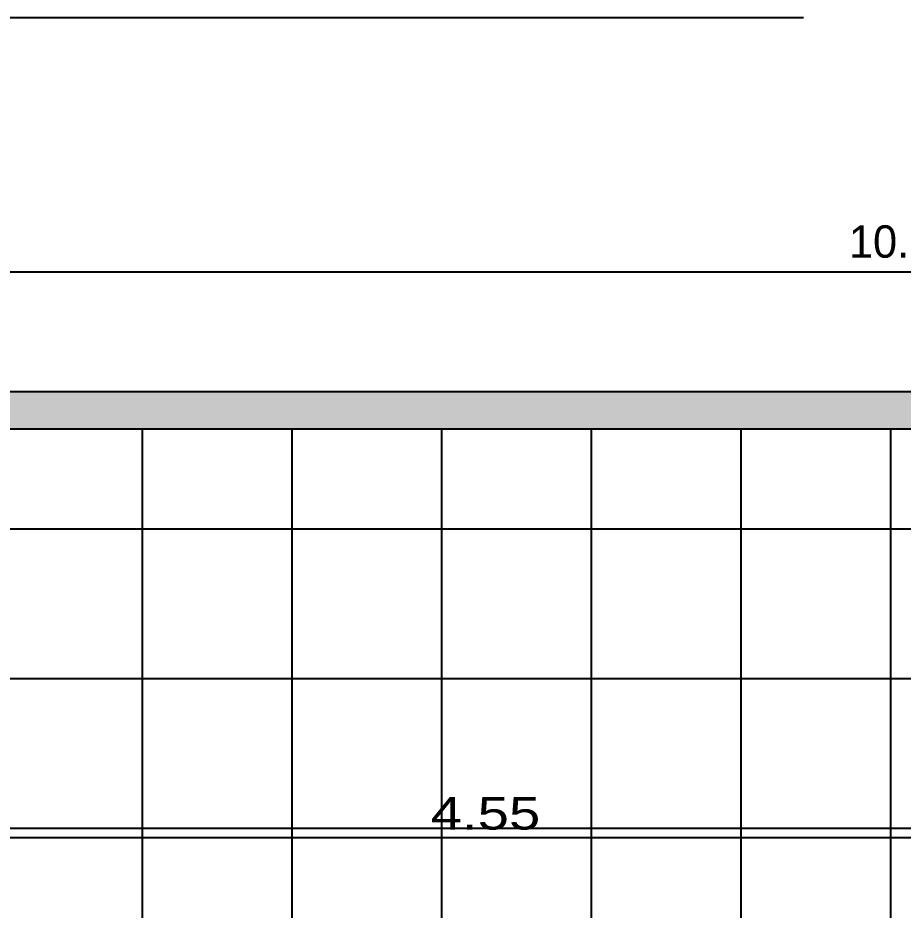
# Model space of a CAD drawing. Header units: inches. Extents: x 5.4 to 65.7, y -9.8 to 26.8.
# Drawn here: x 23.721 to 27.271, y 5.744 to 9.322 of the extents above; entities that cross this region are included whole.
import ezdxf

# ---------------------------------------------------------------- set-up
doc = ezdxf.new("R2010")
doc.units = ezdxf.units.IN
doc.header["$MEASUREMENT"] = 0
doc.linetypes.add('DASHED2', pattern=[0.375, 0.25, -0.125])
doc.layers.add('2', color=42, linetype='Continuous')
doc.styles.add('Padrão', font='TEMPSITC.TTF')
doc.styles.add('R80-50', font='REFSAN.TTF', dxfattribs={"width": 1.3, "height": 0.13})
doc.dimstyles.new('1-100', dxfattribs={"dimtxt": 0.13, "dimasz": 0.1, "dimexe": 0.1, "dimexo": 0.1, "dimgap": 0.05, "dimtad": 1, "dimzin": 4, "dimdsep": 46, "dimtxsty": 'Padrão', "dimblk1": 'OBLIQUE', "dimblk2": 'OBLIQUE', "dimsah": 1, "dimcen": 0, "dimdle": 0.1, "dimclrd": 256, "dimclre": 253, "dimclrt": 256, "dimadec": 0, "dimazin": 0, "dimtfac": 1, "dimtix": 1, "dimtmove": 2, "dimatfit": 3, "dimldrblk": 'OBLIQUE', "dimfxl": 1, "dimtolj": 1, "dimtzin": 0, "dimlwd": -1, "dimlwe": -1, "dimarcsym": 2})
doc.dimstyles.new('1-50', dxfattribs={"dimtxt": 0.13, "dimasz": 0.12, "dimexe": 0.25, "dimexo": 0.12, "dimgap": 0.03, "dimtad": 1, "dimzin": 5, "dimdsep": 46, "dimtxsty": 'R80-50', "dimblk": 'ARCHTICK', "dimcen": 0.06, "dimdle": 0.1, "dimclrd": 8, "dimclre": 8, "dimclrt": 256, "dimadec": 0, "dimazin": 0, "dimtfac": 1, "dimtix": 1, "dimtmove": 0, "dimatfit": 3, "dimfxl": 1, "dimtolj": 1, "dimtzin": 0, "dimarcsym": 0})

# ---------------------------------------------------------------- blocks, each defined once
blk = doc.blocks.new('_Oblique')
at = {"color": 0, "linetype": 'ByBlock', "lineweight": -2}
blk.add_line((-0.5, -0.5), (0.5, 0.5), dxfattribs=at)
blk = doc.blocks.new('*D32')
at = {"color": 253}
for p, q in [((21.8214, 7.7725), (21.8214, 8.4044)), ((32.7214, 7.7725), (32.7214, 8.4044))]:
    blk.add_line(p, q, dxfattribs=at)
blk.add_line((21.7214, 8.3044), (32.8214, 8.3044))
at = {"layer": 'DEFPOINTS', "color": 0}
for p in [(32.7214, 8.3044), (21.8214, 7.6725), (32.7214, 7.6725)]:
    blk.add_point(p, dxfattribs=at)
at = {"xscale": 0.1, "yscale": 0.1, "zscale": 0.1, "rotation": 180}
blk.add_blockref('_Oblique', (21.8214, 8.3044), dxfattribs=at)
at = {"xscale": 0.1, "yscale": 0.1, "zscale": 0.1}
blk.add_blockref('_Oblique', (32.7214, 8.3044), dxfattribs=at)
at = {"insert": (27.2714, 8.4246), "char_height": 0.13, "attachment_point": 5, "style": 'Padrão'}
blk.add_mtext('\\A1;10.90', dxfattribs=at)
blk = doc.blocks.new('_ArchTick')
at = {"color": 0, "linetype": 'ByBlock', "const_width": 0.15}
blk.add_lwpolyline([(-0.5, -0.5), (0.5, 0.5)], dxfattribs=at)
blk = doc.blocks.new('*D46')
at = {"color": 8, "lineweight": -2}
for p, q in [((27.8714, 5.9813), (27.8714, 6.2848)), ((23.2214, 6.0348), (27.9714, 6.0348)), ((23.3214, 5.9325), (23.3214, 5.7848))]:
    blk.add_line(p, q, dxfattribs=at)
at = {"layer": 'DEFPOINTS', "color": 0}
for p in [(23.3214, 6.0525), (27.8714, 6.0348), (27.8714, 5.8613)]:
    blk.add_point(p, dxfattribs=at)
at = {"color": 8, "lineweight": -2, "xscale": 0.12, "yscale": 0.12, "zscale": 0.12, "rotation": 180}
blk.add_blockref('_ArchTick', (23.3214, 6.0348), dxfattribs=at)
at = {"color": 8, "lineweight": -2, "xscale": 0.12, "yscale": 0.12, "zscale": 0.12}
blk.add_blockref('_ArchTick', (27.8714, 6.0348), dxfattribs=at)
at = {"insert": (25.5964, 6.1311), "char_height": 0.13, "attachment_point": 5, "style": 'R80-50'}
blk.add_mtext('\\A1;4.55', dxfattribs=at)

msp = doc.modelspace()

# ---------------------------------------------------------------- hatches: boundary and pattern name
h = msp.add_hatch(color=256)
edge = h.paths.add_edge_path()
edge.add_line((32.8714, 7.8225), (21.6714, 7.8225))
edge.add_line((21.6714, 7.8225), (21.6714, 1.9215))
edge.add_line((21.6714, 1.9215), (21.8214, 1.9215))
edge.add_line((21.8214, 1.9215), (21.8214, 3.5874))
edge.add_line((21.8214, 3.5874), (21.8208, 3.9597))
edge.add_line((21.8208, 3.9597), (21.8201, 4.3874))
edge.add_line((21.8201, 4.3874), (21.8214, 4.3874))
edge.add_line((21.8214, 4.3874), (21.8214, 6.4467))
edge.add_line((21.8214, 6.4467), (21.79, 6.4578))
edge.add_ellipse((22.0221, 5.2027), major_axis=(-0.9025, 0.9025), ratio=1, start_angle=324.0488, end_angle=325.4765, ccw=False)
edge.add_line((21.8214, 6.4634), (21.8214, 6.5352))
edge.add_ellipse((22.2292, 7.8821), major_axis=(-0.9951, 0.9951), ratio=1, start_angle=117.2569, end_angle=118.1528, ccw=False)
edge.add_line((21.8001, 6.5418), (21.8214, 6.5418))
edge.add_line((21.8214, 6.5418), (21.8214, 7.6725))
edge.add_line((21.8214, 7.6725), (22.3244, 7.6725))
edge.add_arc((22.2001, 7.6071), 0.1405, 27.7595, 45.8107)
edge.add_arc((22.2278, 7.5565), 0.1668, 44.0568, 65.0989, ccw=False)
edge.add_line((22.3477, 7.6725), (32.7214, 7.6725))
edge.add_line((32.7214, 7.6725), (32.7214, 7.5757))
edge.add_line((32.7214, 7.5757), (32.8714, 7.5757))
edge.add_line((32.8714, 7.5757), (32.8714, 7.8225))
at = {"layer": '2'}
h = msp.add_hatch(dxfattribs=at)
h.set_pattern_fill('_USER', color=32, scale=0.6, style=0, double=1, pattern_type=0)
h.set_pattern_definition([(0, (21.82137, -4.1275), (0, 0.6), []), (90, (21.82137, -4.1275), (-0.6, 0), [])])
h.paths.add_polyline_path([(32.7214, 7.6725), (23.3214, 7.6725), (23.3214, 6.0525), (21.8214, 6.0525), (21.8214, -2.3275), (24.8714, -2.3275), (24.8714, -4.1275), (27.7914, -4.1275), (27.7914, -4.049), (27.8714, -4.049), (27.8714, 6.2848), (32.7214, 6.3225)])

# ---------------------------------------------------------------- linework, layer by layer
at = {"linetype": 'DASHED2', "ltscale": 20}
msp.add_line((34.3714, 9.3225), (20.1714, 9.3225), dxfattribs=at)
for p, q in [((32.8714, 7.8225), (21.6714, 7.8225)), ((32.7214, 7.6725), (21.8214, 7.6725))]:
    msp.add_line(p, q)
msp.add_lwpolyline([(32.7214, 7.6725), (23.3214, 7.6725), (23.3214, 6.0525), (21.8214, 6.0525), (21.8214, -2.3275), (24.8714, -2.3275), (24.8714, -4.1275), (27.7914, -4.1275), (27.7914, -4.049), (27.8714, -4.049), (27.8714, 6.2848), (32.7214, 6.3225), (32.7214, 7.6725)])

# ---------------------------------------------------------------- dimensions: what is measured, and where the dimension line sits
for base, p1, p2, dimstyle, picture, middle in [((32.7214, 8.3044), (21.8214, 7.6725), (32.7214, 7.6725), '1-100', '*D32', (27.2714, 8.4246)), ((27.8714, 6.0348), (23.3214, 6.0525), (27.8714, 5.8613), '1-50', '*D46', (25.5964, 6.1311))]:
    dim = msp.add_linear_dim(base=base, p1=p1, p2=p2, dimstyle=dimstyle)
    dim.commit()
    dim.dimension.update_dxf_attribs({"geometry": picture, "text_midpoint": middle})

doc.saveas('drawing.dxf')
